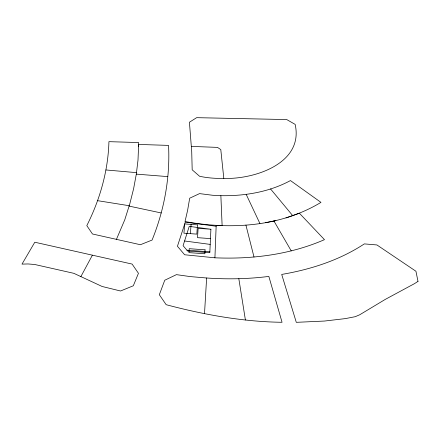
<?xml version="1.0" encoding="UTF-8"?>
<svg xmlns="http://www.w3.org/2000/svg" width="440" height="440" viewBox="0 0 440 440"><rect width="100%" height="100%" fill="white"/><g stroke="black" fill="none" stroke-linecap="round" stroke-linejoin="round"><path stroke-width="0.66" d="M138.628 146.63L138.633 142.549L108.928 141.663C108.136 170.863 99.935 199.639 86.807 225.632L92.477 233.992L140.404 244.723L152.075 240.059C164.219 210.194 170.203 177.634 168.548 145.398L138.638 144.43L138.001 160.105L136.312 174.125L133.606 188.738L129.773 203.946L124.784 219.758L116.435 239.355M285.973 217.938L299.36 213.186L324.473 239.652C290.131 254.645 252.131 259.397 214.918 257.807L216.183 225.352L222.123 225.638L220.869 195.679L212.63 195.267L199.535 193.611L189.69 198.204L187.616 210.304L185.02 221.535C230.544 229.911 280.572 226.815 320.964 202.378L290.461 180.571C269.225 192.016 244.799 196.136 220.869 195.679M210.909 229.257L209.82 252.665L187.693 251.075L183.09 245.691L189.228 226.369L210.909 229.257L198.121 228.316L197.511 237.666L210.474 238.612M204.512 313.649L206.624 277.992L190.256 276.595L176.429 274.643L164.747 280.236L159.33 294.718L166.166 304.695C203.995 314.721 242.831 321.777 282.051 322.284L268.846 276.413C248.237 279.037 227.343 279.428 206.624 277.992M190.382 233.651L191.087 224.395M80.872 276.601L92.4 255.173L132.105 264.072L138.446 273.295L133.32 285.764L120.538 291L102.108 286.473L73.838 273.328L34.738 264.495L28.039 263.951L22 264.121L34.799 242.226L92.4 255.173M265.381 222.717L275.869 220.594M223.812 178.42C254.128 179.487 303.947 163.526 295.158 124.388L286.737 119.57L196.647 117.667L189.426 122.232L191.719 151.607L192.187 169.818L199.59 176.27C207.543 177.991 215.688 178.585 223.812 178.42L220.792 149.6L217.492 147.389L191.301 146.399M186.934 250.184L209.858 251.834M136.312 174.125L167.739 176.605M105.936 169.966L136.477 172.634M214.918 257.807L184.63 254.766L177.436 246.274L185.29 222.139L216.145 226.248M184.586 240.983L210.205 244.404M97.51 200.656L129.222 205.722M129.102 206.102L161.249 212.966M270.556 188.941L292.716 215.666M273.928 220.99L291.247 250.899M246.174 194.348L259.908 223.504M245.916 225.088L254.007 257.031M238.821 278.68L245.399 319.974M205.068 249.832L204.859 253.77L188.941 252.626L189.244 248.688L205.068 249.832M197.456 224.868L196.84 234.124L183.92 233.178L184.707 223.927L197.456 224.868M418 281.391L414.507 283.63L385.292 299.387L359.739 314.754L355.245 316.685L345.296 318.615L324.495 321.046L296.296 322.333L281.705 274.428C310.838 269.467 339.499 260.216 364.337 243.898L376.937 244.954L415.938 271.249L418 281.391"/></g></svg>
